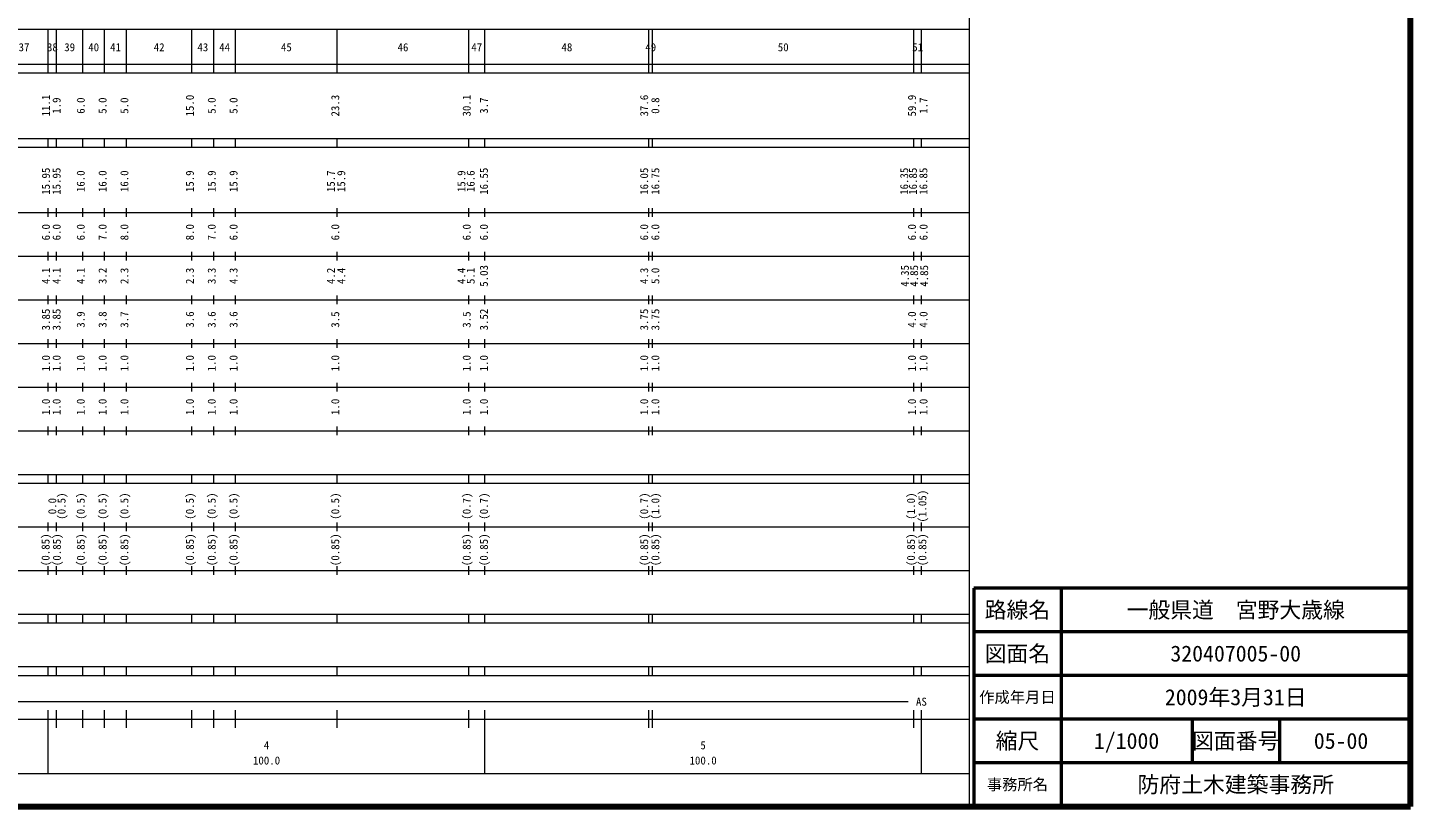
# Model space of a CAD drawing. Units: millimetres on the paper, enlarged 1000 times. Extents: x 40000 to 680000, y 20000 to 380000.
# Drawn here: x 363282 to 680000, y 20000 to 198357 of the extents above; entities that cross this region are included whole.
import ezdxf
from ezdxf.enums import TextEntityAlignment as Align

# ---------------------------------------------------------------- set-up
doc = ezdxf.new("R2010")
doc.units = ezdxf.units.MM
doc.header["$LTSCALE"] = 1000
for name, color, linetype, lineweight in [('M-TTL', 2, 'Continuous', 140), ('M-TTL-BAND', 7, 'Continuous', 13), ('M-TTL-FRAM', 2, 'Continuous', 50), ('M-TTL-LINE', 7, 'Continuous', 50)]:
    doc.layers.add(name, color=color, linetype=linetype, lineweight=lineweight)
doc.layers.add('M-TTL-TXT', color=7, linetype='Continuous')
doc.styles.add('ＭＳ ゴシック', font='')
doc.styles.get('ＭＳ ゴシック').set_extended_font_data('MS Gothic')

msp = doc.modelspace()

# ---------------------------------------------------------------- linework, layer by layer
at = {"layer": 'M-TTL'}
for p, q in [((680000, 20000), (680000, 380000)), ((40000, 20000), (680000, 20000))]:
    msp.add_line(p, q, dxfattribs=at)
at = {"layer": 'M-TTL-BAND'}
for p, q in [((579000, 20000), (579000, 370000)), ((68000, 198000), (579000, 198000)), ((368000, 188000), (368000, 198000)), ((369900, 188000), (369900, 198000)), ((375900, 188000), (375900, 198000)), ((380900, 188000), (380900, 198000)), ((385900, 188000), (385900, 198000)), ((400900, 188000), (400900, 198000)), ((405900, 188000), (405900, 198000)), ((410900, 188000), (410900, 198000)), ((434200, 188000), (434200, 198000)), ((464300, 188000), (464300, 198000)), ((468000, 188000), (468000, 198000)), ((505600, 188000), (505600, 198000)), ((506400, 188000), (506400, 198000)), ((566300, 188000), (566300, 198000)), ((568000, 188000), (568000, 198000)), ((40000, 190000), (579000, 190000)), ((40000, 188000), (579000, 188000)), ((40000, 173000), (579000, 173000)), ((368000, 171000), (368000, 173000)), ((369900, 171000), (369900, 173000)), ((375900, 171000), (375900, 173000)), ((380900, 171000), (380900, 173000)), ((385900, 171000), (385900, 173000)), ((400900, 171000), (400900, 173000)), ((405900, 171000), (405900, 173000)), ((410900, 171000), (410900, 173000)), ((434200, 171000), (434200, 173000)), ((464300, 171000), (464300, 173000)), ((468000, 171000), (468000, 173000)), ((505600, 171000), (505600, 173000)), ((506400, 171000), (506400, 173000)), ((566300, 171000), (566300, 173000)), ((568000, 171000), (568000, 173000)), ((40000, 171000), (579000, 171000)), ((40000, 156000), (579000, 156000)), ((368000, 155000), (368000, 157000)), ((369900, 155000), (369900, 157000)), ((375900, 155000), (375900, 157000)), ((380900, 155000), (380900, 157000)), ((385900, 155000), (385900, 157000)), ((400900, 155000), (400900, 157000)), ((405900, 155000), (405900, 157000)), ((410900, 155000), (410900, 157000)), ((434200, 155000), (434200, 157000)), ((464300, 155000), (464300, 157000)), ((468000, 155000), (468000, 157000)), ((505600, 155000), (505600, 157000)), ((506400, 155000), (506400, 157000)), ((566300, 155000), (566300, 157000)), ((568000, 155000), (568000, 157000)), ((46000, 146000), (579000, 146000)), ((368000, 145000), (368000, 147000)), ((369900, 145000), (369900, 147000)), ((375900, 145000), (375900, 147000)), ((380900, 145000), (380900, 147000)), ((385900, 145000), (385900, 147000)), ((400900, 145000), (400900, 147000)), ((405900, 145000), (405900, 147000)), ((410900, 145000), (410900, 147000)), ((434200, 145000), (434200, 147000)), ((464300, 145000), (464300, 147000)), ((468000, 145000), (468000, 147000)), ((505600, 145000), (505600, 147000)), ((506400, 145000), (506400, 147000)), ((566300, 145000), (566300, 147000)), ((568000, 145000), (568000, 147000)), ((368000, 135000), (368000, 137000)), ((369900, 135000), (369900, 137000)), ((375900, 135000), (375900, 137000)), ((380900, 135000), (380900, 137000)), ((385900, 135000), (385900, 137000)), ((400900, 135000), (400900, 137000)), ((405900, 135000), (405900, 137000)), ((410900, 135000), (410900, 137000)), ((434200, 135000), (434200, 137000)), ((464300, 135000), (464300, 137000)), ((468000, 135000), (468000, 137000)), ((505600, 135000), (505600, 137000)), ((506400, 135000), (506400, 137000)), ((566300, 135000), (566300, 137000)), ((568000, 135000), (568000, 137000)), ((52000, 136000), (579000, 136000)), ((368000, 125000), (368000, 127000)), ((369900, 125000), (369900, 127000)), ((375900, 125000), (375900, 127000)), ((380900, 125000), (380900, 127000)), ((385900, 125000), (385900, 127000)), ((400900, 125000), (400900, 127000)), ((405900, 125000), (405900, 127000)), ((410900, 125000), (410900, 127000)), ((434200, 125000), (434200, 127000)), ((464300, 125000), (464300, 127000)), ((468000, 125000), (468000, 127000)), ((505600, 125000), (505600, 127000)), ((506400, 125000), (506400, 127000)), ((566300, 125000), (566300, 127000)), ((568000, 125000), (568000, 127000)), ((46000, 126000), (579000, 126000)), ((52000, 116000), (579000, 116000)), ((368000, 115000), (368000, 117000)), ((369900, 115000), (369900, 117000)), ((375900, 115000), (375900, 117000)), ((380900, 115000), (380900, 117000)), ((385900, 115000), (385900, 117000)), ((400900, 115000), (400900, 117000)), ((405900, 115000), (405900, 117000)), ((410900, 115000), (410900, 117000)), ((434200, 115000), (434200, 117000)), ((464300, 115000), (464300, 117000)), ((468000, 115000), (468000, 117000)), ((505600, 115000), (505600, 117000)), ((506400, 115000), (506400, 117000)), ((566300, 115000), (566300, 117000)), ((568000, 115000), (568000, 117000)), ((46000, 106000), (579000, 106000)), ((368000, 105000), (368000, 107000)), ((369900, 105000), (369900, 107000)), ((375900, 105000), (375900, 107000)), ((380900, 105000), (380900, 107000)), ((385900, 105000), (385900, 107000)), ((400900, 105000), (400900, 107000)), ((405900, 105000), (405900, 107000)), ((410900, 105000), (410900, 107000)), ((434200, 105000), (434200, 107000)), ((464300, 105000), (464300, 107000)), ((468000, 105000), (468000, 107000)), ((505600, 105000), (505600, 107000)), ((506400, 105000), (506400, 107000)), ((566300, 105000), (566300, 107000)), ((568000, 105000), (568000, 107000)), ((40000, 96000), (579000, 96000)), ((368000, 94000), (368000, 96000)), ((369900, 94000), (369900, 96000)), ((375900, 94000), (375900, 96000)), ((380900, 94000), (380900, 96000)), ((385900, 94000), (385900, 96000)), ((400900, 94000), (400900, 96000)), ((405900, 94000), (405900, 96000)), ((410900, 94000), (410900, 96000)), ((434200, 94000), (434200, 96000)), ((464300, 94000), (464300, 96000)), ((468000, 94000), (468000, 96000)), ((505600, 94000), (505600, 96000)), ((506400, 94000), (506400, 96000)), ((566300, 94000), (566300, 96000)), ((568000, 94000), (568000, 96000)), ((40000, 94000), (579000, 94000)), ((49000, 84000), (579000, 84000)), ((368000, 83000), (368000, 85000)), ((369900, 83000), (369900, 85000)), ((375900, 83000), (375900, 85000)), ((380900, 83000), (380900, 85000)), ((385900, 83000), (385900, 85000)), ((400900, 83000), (400900, 85000)), ((405900, 83000), (405900, 85000)), ((410900, 83000), (410900, 85000)), ((434200, 83000), (434200, 85000)), ((464300, 83000), (464300, 85000)), ((468000, 83000), (468000, 85000)), ((505600, 83000), (505600, 85000)), ((506400, 83000), (506400, 85000)), ((566300, 83000), (566300, 85000)), ((568000, 83000), (568000, 85000)), ((40000, 74000), (579000, 74000)), ((368000, 73000), (368000, 75000)), ((369900, 73000), (369900, 75000)), ((375900, 73000), (375900, 75000)), ((380900, 73000), (380900, 75000)), ((385900, 73000), (385900, 75000)), ((400900, 73000), (400900, 75000)), ((405900, 73000), (405900, 75000)), ((410900, 73000), (410900, 75000)), ((434200, 73000), (434200, 75000)), ((464300, 73000), (464300, 75000)), ((468000, 73000), (468000, 75000)), ((505600, 73000), (505600, 75000)), ((506400, 73000), (506400, 75000)), ((566300, 73000), (566300, 75000)), ((568000, 73000), (568000, 75000)), ((40000, 64000), (579000, 64000)), ((368000, 62000), (368000, 64000)), ((369900, 62000), (369900, 64000)), ((375900, 62000), (375900, 64000)), ((380900, 62000), (380900, 64000)), ((385900, 62000), (385900, 64000)), ((400900, 62000), (400900, 64000)), ((405900, 62000), (405900, 64000)), ((410900, 62000), (410900, 64000)), ((434200, 62000), (434200, 64000)), ((464300, 62000), (464300, 64000)), ((468000, 62000), (468000, 64000)), ((505600, 62000), (505600, 64000)), ((506400, 62000), (506400, 64000)), ((566300, 62000), (566300, 64000)), ((568000, 62000), (568000, 64000)), ((40000, 62000), (579000, 62000)), ((40000, 52000), (579000, 52000)), ((368000, 50000), (368000, 52000)), ((369900, 50000), (369900, 52000)), ((375900, 50000), (375900, 52000)), ((380900, 50000), (380900, 52000)), ((385900, 50000), (385900, 52000)), ((400900, 50000), (400900, 52000)), ((405900, 50000), (405900, 52000)), ((410900, 50000), (410900, 52000)), ((434200, 50000), (434200, 52000)), ((464300, 50000), (464300, 52000)), ((468000, 50000), (468000, 52000)), ((505600, 50000), (505600, 52000)), ((506400, 50000), (506400, 52000)), ((566300, 50000), (566300, 52000)), ((568000, 50000), (568000, 52000)), ((40000, 50000), (579000, 50000)), ((71000, 44000), (565000, 44000)), ((368000, 27500), (368000, 42000)), ((369900, 38000), (369900, 42000)), ((375900, 38000), (375900, 42000)), ((380900, 38000), (380900, 42000)), ((385900, 38000), (385900, 42000)), ((400900, 38000), (400900, 42000)), ((405900, 38000), (405900, 42000)), ((410900, 38000), (410900, 42000)), ((434200, 38000), (434200, 42000)), ((464300, 38000), (464300, 42000)), ((468000, 27500), (468000, 42000)), ((505600, 38000), (505600, 42000)), ((506400, 38000), (506400, 42000)), ((566300, 38000), (566300, 42000)), ((568000, 27500), (568000, 42000)), ((40000, 40000), (579000, 40000)), ((68000, 27500), (579000, 27500))]:
    msp.add_line(p, q, dxfattribs=at)
at = {"layer": 'M-TTL-FRAM'}
for p, q in [((680000, 70000), (580000, 70000)), ((580000, 70000), (580000, 20000))]:
    msp.add_line(p, q, dxfattribs=at)
at = {"layer": 'M-TTL-LINE'}
for p, q in [((600000, 70000), (600000, 20000)), ((680000, 60000), (580000, 60000)), ((680000, 50000), (580000, 50000)), ((680000, 40000), (580000, 40000)), ((630000, 40000), (630000, 30000)), ((650000, 40000), (650000, 30000)), ((680000, 30000), (580000, 30000))]:
    msp.add_line(p, q, dxfattribs=at)

# ---------------------------------------------------------------- texts
at = {"layer": 'M-TTL-BAND', "style": 'ＭＳ ゴシック'}
for s, p in [('37', (362450, 192405)), ('38', (368950, 192405)), ('39', (372900, 192405)), ('40', (378400, 192405)), ('41', (383400, 192405)), ('42', (393400, 192405)), ('43', (403400, 192405)), ('44', (408400, 192405)), ('45', (422550, 192405)), ('46', (449250, 192405)), ('47', (466150, 192405)), ('48', (486800, 192405)), ('49', (506000, 192405)), ('50', (536350, 192405)), ('51', (567150, 192405)), ('AS', (568000, 42500)), ('4', (418000, 32523)), ('5', (518000, 32523)), ('100.0', (418000, 29033)), ('100.0', (518000, 29033))]:
    msp.add_text(s, height=1833, dxfattribs=at).set_placement(p, align=Align.BOTTOM_CENTER)
for s, p in [('11.1', (368927, 180500)), ('1.9', (371374, 180500)), ('6.0', (376900, 180500)), ('5.0', (381900, 180500)), ('5.0', (386900, 180500)), ('15.0', (401900, 180500)), ('5.0', (406900, 180500)), ('5.0', (411900, 180500)), ('23.3', (435200, 180500)), ('30.1', (465300, 180500)), ('3.7', (469253, 180500)), ('37.6', (505955, 180500)), ('0.8', (508516, 180500)), ('59.9', (567300, 180500)), ('1.7', (569949, 180500)), ('15.95', (368927, 163174)), ('15.95', (371374, 163174)), ('16.0', (376900, 163174)), ('16.0', (381900, 163174)), ('16.0', (386900, 163174)), ('15.9', (401900, 163174)), ('15.9', (406900, 163174)), ('15.9', (411900, 163174)), ('15.7', (434200, 163174)), ('15.9', (436570, 163174)), ('15.9', (464096, 163174)), ('16.6', (466216, 163174)), ('16.55', (469253, 163174)), ('16.05', (505955, 163174)), ('16.75', (508516, 163174)), ('16.35', (565514, 163174)), ('16.85', (567519, 163174)), ('16.85', (569912, 163174)), ('6.0', (368927, 151500)), ('6.0', (371374, 151500)), ('6.0', (376900, 151500)), ('7.0', (381900, 151500)), ('8.0', (386900, 151500)), ('8.0', (401900, 151500)), ('7.0', (406900, 151500)), ('6.0', (411900, 151500)), ('6.0', (435200, 151500)), ('6.0', (465300, 151500)), ('6.0', (469253, 151500)), ('6.0', (505955, 151500)), ('6.0', (508516, 151500)), ('6.0', (567300, 151500)), ('6.0', (569949, 151500)), ('4.1', (368927, 141500)), ('4.1', (371374, 141500)), ('4.1', (376900, 141500)), ('3.2', (381900, 141500)), ('2.3', (386900, 141500)), ('2.3', (401900, 141500)), ('3.3', (406900, 141500)), ('4.3', (411900, 141500)), ('4.2', (434200, 141500)), ('4.4', (436570, 141500)), ('4.4', (464096, 141500)), ('5.1', (466216, 141500)), ('5.03', (469253, 141500)), ('4.3', (505955, 141500)), ('5.0', (508516, 141500)), ('4.35', (565683, 141500)), ('4.85', (567793, 141500)), ('4.85', (570089, 141500)), ('3.85', (368927, 131500)), ('3.85', (371374, 131500)), ('3.9', (376900, 131500)), ('3.8', (381900, 131500)), ('3.7', (386900, 131500)), ('3.6', (401900, 131500)), ('3.6', (406900, 131500)), ('3.6', (411900, 131500)), ('3.5', (435200, 131500)), ('3.5', (465300, 131500)), ('3.52', (469253, 131500)), ('3.75', (505955, 131500)), ('3.75', (508516, 131500)), ('4.0', (567300, 131500)), ('4.0', (569949, 131500)), ('1.0', (368927, 121500)), ('1.0', (371374, 121500)), ('1.0', (376900, 121500)), ('1.0', (381900, 121500)), ('1.0', (386900, 121500)), ('1.0', (401900, 121500)), ('1.0', (406900, 121500)), ('1.0', (411900, 121500)), ('1.0', (435200, 121500)), ('1.0', (465300, 121500)), ('1.0', (469253, 121500)), ('1.0', (505955, 121500)), ('1.0', (508516, 121500)), ('1.0', (567300, 121500)), ('1.0', (569949, 121500)), ('1.0', (368927, 111500)), ('1.0', (371374, 111500)), ('1.0', (376900, 111500)), ('1.0', (381900, 111500)), ('1.0', (386900, 111500)), ('1.0', (401900, 111500)), ('1.0', (406900, 111500)), ('1.0', (411900, 111500)), ('1.0', (435200, 111500)), ('1.0', (465300, 111500)), ('1.0', (469253, 111500)), ('1.0', (505955, 111500)), ('1.0', (508516, 111500)), ('1.0', (567300, 111500)), ('1.0', (569949, 111500)), ('(1.05)', (569681, 88764)), ('0.0', (370374, 88764)), ('(0.5)', (372509, 88764)), ('(0.5)', (376900, 88764)), ('(0.5)', (381900, 88764)), ('(0.5)', (386900, 88764)), ('(0.5)', (401900, 88764)), ('(0.5)', (406900, 88764)), ('(0.5)', (411900, 88764)), ('(0.5)', (435200, 88764)), ('(0.7)', (465300, 88764)), ('(0.7)', (469253, 88764)), ('(0.7)', (505955, 88764)), ('(1.0)', (508516, 88764)), ('(1.0)', (567074, 88764)), ('(0.85)', (368843, 78764)), ('(0.85)', (371432, 78764)), ('(0.85)', (376900, 78764)), ('(0.85)', (381900, 78764)), ('(0.85)', (386900, 78764)), ('(0.85)', (401900, 78764)), ('(0.85)', (406900, 78764)), ('(0.85)', (411900, 78764)), ('(0.85)', (435200, 78764)), ('(0.85)', (465300, 78764)), ('(0.85)', (469253, 78764)), ('(0.85)', (505955, 78764)), ('(0.85)', (508516, 78764)), ('(0.85)', (567074, 78764)), ('(0.85)', (569681, 78764))]:
    msp.add_text(s, height=1833, rotation=90, dxfattribs=at).set_placement(p, align=Align.BOTTOM_CENTER)
at = {"layer": 'M-TTL-TXT', "style": 'ＭＳ ゴシック'}
for s, height, p in [('路線名', 3666, (590000, 65000)), ('一般県道\u3000宮野大歳線', 3666, (640000, 65000)), ('図面名', 3666, (590000, 55000)), ('320407005-00', 3666, (640000, 55000)), ('作成年月日', 2566, (590000, 45000)), ('2009年3月31日', 3666, (640000, 45000)), ('縮尺', 3666, (590000, 35000)), ('1/1000', 3666, (615000, 35000)), ('図面番号', 3666, (640000, 35000)), ('05-00', 3666, (664125, 35000)), ('事務所名', 2566, (590000, 25000)), ('防府土木建築事務所', 3666, (640000, 25000))]:
    msp.add_text(s, height=height, dxfattribs=at).set_placement(p, align=Align.MIDDLE_CENTER)

doc.saveas('drawing.dxf')
